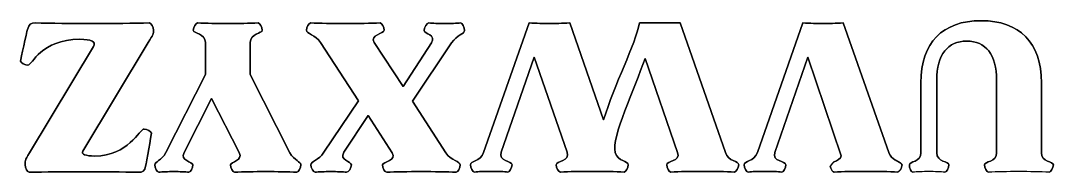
# Model space of a CAD drawing. Header units: millimetres. Extents: x -71 to 188, y -7 to 6.
# Drawn here: x -71.1 to -5.3, y -6.5 to 3.1 of the extents above; entities that cross this region are included whole.
import ezdxf

# ---------------------------------------------------------------- set-up
doc = ezdxf.new("R2010")
doc.units = ezdxf.units.MM
doc.layers.get('0').update_dxf_attribs({"linetype": 'CONTINUOUS'})

msp = doc.modelspace()

# ---------------------------------------------------------------- linework, layer by layer
for p, q in [((-38.668, 2.957), (-41.577, -5.284)), ((-41.577, -5.284), (-38.668, 2.957)), ((-33.927, -3.195), (-36.086, 2.957)), ((-36.086, 2.957), (-33.927, -3.195)), ((-29.06, 2.957), (-31.642, 2.957)), ((-31.642, 2.957), (-29.06, 2.957)), ((-26.168, -5.284), (-29.06, 2.957)), ((-29.06, 2.957), (-26.168, -5.284)), ((-21.241, 2.957), (-24.132, -5.284)), ((-24.132, -5.284), (-21.241, 2.957)), ((-15.765, -5.284), (-18.658, 2.957)), ((-18.658, 2.957), (-15.765, -5.284)), ((-9.883, 3.098), (-9.883, 3.098)), ((-9.883, 3.098), (-9.883, 3.098)), ((-66.41, 1.461), (-70.489, -5.298)), ((-70.489, -5.298), (-66.41, 1.461)), ((-67.101, -5.199), (-62.924, 1.715)), ((-62.924, 1.715), (-67.101, -5.199)), ((-59.283, -0.331), (-59.283, 1.701)), ((-59.283, 1.701), (-59.283, -0.331)), ((-56.432, 1.701), (-56.432, -0.331)), ((-56.432, -0.331), (-56.432, 1.701)), ((-49.535, -1.996), (-51.947, 1.701)), ((-51.947, 1.701), (-49.535, -1.996)), ((-48.532, 1.701), (-46.699, -1.093)), ((-46.699, -1.093), (-48.532, 1.701)), ((-46.699, -1.093), (-44.892, 1.687)), ((-44.892, 1.687), (-46.699, -1.093)), ((-43.608, 1.687), (-46.105, -2.01)), ((-46.105, -2.01), (-43.608, 1.687)), ((-40.447, -5.27), (-38.344, 0.784)), ((-38.344, 0.784), (-40.447, -5.27)), ((-38.344, 0.784), (-36.243, -5.27)), ((-36.243, -5.27), (-38.344, 0.784)), ((-31.289, 0.685), (-29.214, -5.284)), ((-29.214, -5.284), (-31.289, 0.685)), ((-23.019, -5.284), (-20.916, 0.784)), ((-20.916, 0.784), (-23.019, -5.284)), ((-20.916, 0.784), (-18.789, -5.491)), ((-18.789, -5.491), (-20.916, 0.784)), ((-61.809, -5.284), (-59.283, -0.331)), ((-59.283, -0.331), (-61.809, -5.284)), ((-56.432, -0.331), (-53.906, -5.298)), ((-53.906, -5.298), (-56.432, -0.331)), ((-13.72, -5.298), (-13.72, -0.853)), ((-13.72, -0.853), (-13.72, -5.298)), ((-12.705, -0.684), (-12.705, -5.298)), ((-12.705, -5.298), (-12.705, -0.684)), ((-8.894, -5.298), (-8.894, -0.684)), ((-8.894, -0.684), (-8.894, -5.298)), ((-6.044, -0.853), (-6.044, -5.298)), ((-6.044, -5.298), (-6.044, -0.853)), ((-58.89, -1.855), (-60.638, -5.284)), ((-60.638, -5.284), (-58.89, -1.855)), ((-57.138, -5.284), (-58.89, -1.855)), ((-58.89, -1.855), (-57.138, -5.284)), ((-51.736, -5.27), (-49.535, -1.996)), ((-49.535, -1.996), (-51.736, -5.27)), ((-46.105, -2.01), (-43.974, -5.298)), ((-43.974, -5.298), (-46.105, -2.01)), ((-48.927, -2.927), (-50.465, -5.27)), ((-50.465, -5.27), (-48.927, -2.927)), ((-47.389, -5.298), (-48.927, -2.927)), ((-48.927, -2.927), (-47.389, -5.298))]:
    msp.add_line(p, q)
for points in [[(-38.668, 2.957), (-41.577, -5.284)], [(-33.927, -3.195), (-36.086, 2.957)], [(-29.06, 2.957), (-31.642, 2.957)], [(-26.168, -5.284), (-29.06, 2.957)], [(-21.241, 2.957), (-24.132, -5.284)], [(-15.765, -5.284), (-18.658, 2.957)], [(-9.883, 3.098), (-9.883, 3.098)], [(-66.41, 1.461), (-70.489, -5.298)], [(-67.101, -5.199), (-62.924, 1.715)], [(-59.283, 1.701), (-59.283, -0.331)], [(-56.432, -0.331), (-56.432, 1.701)], [(-51.947, 1.701), (-49.535, -1.996)], [(-46.699, -1.093), (-48.532, 1.701)], [(-44.892, 1.687), (-46.699, -1.093)], [(-46.105, -2.01), (-43.608, 1.687)], [(-40.447, -5.27), (-38.344, 0.784)], [(-38.344, 0.784), (-36.243, -5.27)], [(-31.289, 0.685), (-29.214, -5.284)], [(-23.019, -5.284), (-20.916, 0.784)], [(-20.916, 0.784), (-18.789, -5.491)], [(-59.283, -0.331), (-61.809, -5.284)], [(-53.906, -5.298), (-56.432, -0.331)], [(-13.72, -0.853), (-13.72, -5.298)], [(-12.705, -5.298), (-12.705, -0.684)], [(-8.894, -0.684), (-8.894, -5.298)], [(-6.044, -5.298), (-6.044, -0.853)], [(-60.638, -5.284), (-58.89, -1.855)], [(-58.89, -1.855), (-57.138, -5.284)], [(-49.535, -1.996), (-51.736, -5.27)], [(-43.974, -5.298), (-46.105, -2.01)], [(-50.465, -5.27), (-48.927, -2.927)], [(-48.927, -2.927), (-47.389, -5.298)]]:
    msp.add_lwpolyline(points, close=True)
for centre, major_axis, ratio, start_param, end_param in [((-13.181, -6.651), (-1.49, 0.003), 0.103248, 4.734086, 5.493402), ((-13.181, -6.651), (-1.49, 0.003), 0.103248, 4.734086, 5.493402), ((-13.181, -6.651), (-1.49, 0.003), 0.103248, 4.734086, 5.493402), ((-13.181, -6.651), (-1.49, 0.003), 0.103248, 4.734086, 5.493402), ((-13.245, -6.651), (-1.49, -0.003), 0.103248, 3.931376, 4.690692), ((-13.245, -6.651), (-1.49, -0.003), 0.103248, 3.931376, 4.690692), ((-13.245, -6.651), (-1.49, -0.003), 0.103248, 3.931376, 4.690692), ((-13.245, -6.651), (-1.49, -0.003), 0.103248, 3.931376, 4.690692), ((-7.542, -6.66), (-2.835, -0.003), 0.057487, 4.69167, 5.428278), ((-7.542, -6.66), (-2.835, -0.003), 0.057487, 4.69167, 5.428278), ((-7.542, -6.66), (-2.835, -0.003), 0.057487, 4.69167, 5.428278), ((-7.542, -6.66), (-2.835, -0.003), 0.057487, 4.69167, 5.428278), ((-7.839, -6.754), (-3.642, -0.025), 0.070177, 4.032108, 4.614207), ((-7.839, -6.754), (-3.642, -0.025), 0.070177, 4.032108, 4.614207), ((-7.839, -6.754), (-3.642, -0.025), 0.070177, 4.032108, 4.614207), ((-7.839, -6.754), (-3.642, -0.025), 0.070177, 4.032108, 4.614207)]:
    msp.add_ellipse(centre, major_axis=major_axis, ratio=ratio, start_param=start_param, end_param=end_param)
for points, degree in [([(-70.123, 2.957), (-70.404, 2.971), (-70.53, 2.872), (-70.615, 2.548)], 3), ([(-70.615, 2.548), (-70.53, 2.872), (-70.404, 2.971), (-70.123, 2.957)], 3), ([(-70.615, 2.548), (-70.53, 2.872), (-70.404, 2.971), (-70.123, 2.957)], 3), ([(-70.123, 2.957), (-70.404, 2.971), (-70.53, 2.872), (-70.615, 2.548)], 3), ([(-66.493, 2.915), (-67.807, 2.915), (-69.134, 2.929), (-70.123, 2.957)], 3), ([(-70.123, 2.957), (-69.134, 2.929), (-67.807, 2.915), (-66.493, 2.915)], 3), ([(-70.123, 2.957), (-69.134, 2.929), (-67.807, 2.915), (-66.493, 2.915)], 3), ([(-66.493, 2.915), (-67.807, 2.915), (-69.134, 2.929), (-70.123, 2.957)], 3), ([(-62.852, 2.957), (-63.842, 2.929), (-65.168, 2.915), (-66.493, 2.915)], 3), ([(-66.493, 2.915), (-65.168, 2.915), (-63.842, 2.929), (-62.852, 2.957)], 3), ([(-66.493, 2.915), (-65.168, 2.915), (-63.842, 2.929), (-62.852, 2.957)], 3), ([(-62.852, 2.957), (-63.842, 2.929), (-65.168, 2.915), (-66.493, 2.915)], 3), ([(-62.584, 2.491), (-62.584, 2.661), (-62.726, 2.957), (-62.852, 2.957)], 3), ([(-62.852, 2.957), (-62.726, 2.957), (-62.584, 2.661), (-62.584, 2.491)], 3), ([(-62.852, 2.957), (-62.726, 2.957), (-62.584, 2.661), (-62.584, 2.491)], 3), ([(-62.584, 2.491), (-62.584, 2.661), (-62.726, 2.957), (-62.852, 2.957)], 3), ([(-60.059, 2.492), (-60.059, 2.661), (-59.904, 2.957), (-59.791, 2.957)], 3), ([(-59.791, 2.957), (-59.904, 2.957), (-60.059, 2.661), (-60.059, 2.492)], 3), ([(-60.059, 2.492), (-60.059, 2.661), (-59.904, 2.957), (-59.791, 2.957)], 3), ([(-59.791, 2.957), (-59.904, 2.957), (-60.059, 2.661), (-60.059, 2.492)], 3), ([(-59.791, 2.957), (-59.241, 2.929), (-58.55, 2.915), (-57.858, 2.915)], 3), ([(-57.858, 2.915), (-58.55, 2.915), (-59.241, 2.929), (-59.791, 2.957)], 3), ([(-59.791, 2.957), (-59.241, 2.929), (-58.55, 2.915), (-57.858, 2.915)], 3), ([(-57.858, 2.915), (-58.55, 2.915), (-59.241, 2.929), (-59.791, 2.957)], 3), ([(-57.858, 2.915), (-57.167, 2.915), (-56.489, 2.929), (-55.923, 2.957)], 3), ([(-55.923, 2.957), (-56.489, 2.929), (-57.167, 2.915), (-57.858, 2.915)], 3), ([(-57.858, 2.915), (-57.167, 2.915), (-56.489, 2.929), (-55.923, 2.957)], 3), ([(-55.923, 2.957), (-56.489, 2.929), (-57.167, 2.915), (-57.858, 2.915)], 3), ([(-55.923, 2.957), (-55.811, 2.957), (-55.67, 2.661), (-55.67, 2.492)], 3), ([(-55.67, 2.492), (-55.67, 2.661), (-55.811, 2.957), (-55.923, 2.957)], 3), ([(-55.923, 2.957), (-55.811, 2.957), (-55.67, 2.661), (-55.67, 2.492)], 3), ([(-55.67, 2.492), (-55.67, 2.661), (-55.811, 2.957), (-55.923, 2.957)], 3), ([(-52.85, 2.491), (-52.85, 2.661), (-52.695, 2.957), (-52.581, 2.957)], 3), ([(-52.581, 2.957), (-52.695, 2.957), (-52.85, 2.661), (-52.85, 2.491)], 3), ([(-52.85, 2.491), (-52.85, 2.661), (-52.695, 2.957), (-52.581, 2.957)], 3), ([(-52.581, 2.957), (-52.695, 2.957), (-52.85, 2.661), (-52.85, 2.491)], 3), ([(-52.581, 2.957), (-52.032, 2.929), (-51.199, 2.915), (-50.38, 2.915)], 3), ([(-50.38, 2.915), (-51.199, 2.915), (-52.032, 2.929), (-52.581, 2.957)], 3), ([(-52.581, 2.957), (-52.032, 2.929), (-51.199, 2.915), (-50.38, 2.915)], 3), ([(-50.38, 2.915), (-51.199, 2.915), (-52.032, 2.929), (-52.581, 2.957)], 3), ([(-50.38, 2.915), (-49.549, 2.915), (-48.73, 2.929), (-48.166, 2.957)], 3), ([(-48.166, 2.957), (-48.73, 2.929), (-49.549, 2.915), (-50.38, 2.915)], 3), ([(-50.38, 2.915), (-49.549, 2.915), (-48.73, 2.929), (-48.166, 2.957)], 3), ([(-48.166, 2.957), (-48.73, 2.929), (-49.549, 2.915), (-50.38, 2.915)], 3), ([(-48.166, 2.957), (-48.052, 2.957), (-47.897, 2.661), (-47.897, 2.491)], 3), ([(-47.897, 2.491), (-47.897, 2.661), (-48.052, 2.957), (-48.166, 2.957)], 3), ([(-48.166, 2.957), (-48.052, 2.957), (-47.897, 2.661), (-47.897, 2.491)], 3), ([(-47.897, 2.491), (-47.897, 2.661), (-48.052, 2.957), (-48.166, 2.957)], 3), ([(-45.357, 2.477), (-45.357, 2.647), (-45.159, 2.971), (-45.047, 2.957)], 3), ([(-45.047, 2.957), (-45.159, 2.971), (-45.357, 2.647), (-45.357, 2.477)], 3), ([(-45.357, 2.477), (-45.357, 2.647), (-45.159, 2.971), (-45.047, 2.957)], 3), ([(-45.047, 2.957), (-45.159, 2.971), (-45.357, 2.647), (-45.357, 2.477)], 3), ([(-45.047, 2.957), (-44.834, 2.929), (-44.439, 2.915), (-44.044, 2.915)], 3), ([(-45.047, 2.957), (-44.834, 2.929), (-44.439, 2.915), (-44.044, 2.915)], 3), ([(-44.044, 2.915), (-44.439, 2.915), (-44.834, 2.929), (-45.047, 2.957)], 3), ([(-44.044, 2.915), (-44.439, 2.915), (-44.834, 2.929), (-45.047, 2.957)], 3), ([(-44.044, 2.915), (-43.65, 2.915), (-43.255, 2.929), (-43.042, 2.957)], 3), ([(-44.044, 2.915), (-43.65, 2.915), (-43.255, 2.929), (-43.042, 2.957)], 3), ([(-43.042, 2.957), (-43.255, 2.929), (-43.65, 2.915), (-44.044, 2.915)], 3), ([(-43.042, 2.957), (-43.255, 2.929), (-43.65, 2.915), (-44.044, 2.915)], 3), ([(-43.042, 2.957), (-42.93, 2.971), (-42.775, 2.647), (-42.775, 2.477)], 3), ([(-42.775, 2.477), (-42.775, 2.647), (-42.93, 2.971), (-43.042, 2.957)], 3), ([(-43.042, 2.957), (-42.93, 2.971), (-42.775, 2.647), (-42.775, 2.477)], 3), ([(-42.775, 2.477), (-42.775, 2.647), (-42.93, 2.971), (-43.042, 2.957)], 3), ([(-37.384, 2.915), (-37.781, 2.915), (-38.19, 2.929), (-38.668, 2.957)], 3), ([(-38.668, 2.957), (-38.19, 2.929), (-37.781, 2.915), (-37.384, 2.915)], 3), ([(-38.668, 2.957), (-38.19, 2.929), (-37.781, 2.915), (-37.384, 2.915)], 3), ([(-37.384, 2.915), (-37.781, 2.915), (-38.19, 2.929), (-38.668, 2.957)], 3), ([(-37.384, 2.915), (-36.976, 2.915), (-36.581, 2.929), (-36.086, 2.957)], 3), ([(-36.086, 2.957), (-36.581, 2.929), (-36.976, 2.915), (-37.384, 2.915)], 3), ([(-36.086, 2.957), (-36.581, 2.929), (-36.976, 2.915), (-37.384, 2.915)], 3), ([(-37.384, 2.915), (-36.976, 2.915), (-36.581, 2.929), (-36.086, 2.957)], 3), ([(-33.927, -3.195), (-33.25, -0.98), (-31.882, 1.616), (-31.642, 2.957)], 3), ([(-31.642, 2.957), (-31.882, 1.616), (-33.25, -0.98), (-33.927, -3.195)], 3), ([(-31.642, 2.957), (-31.882, 1.616), (-33.25, -0.98), (-33.927, -3.195)], 3), ([(-33.927, -3.195), (-33.25, -0.98), (-31.882, 1.616), (-31.642, 2.957)], 3), ([(-19.957, 2.915), (-20.351, 2.915), (-20.761, 2.929), (-21.241, 2.957)], 3), ([(-21.241, 2.957), (-20.761, 2.929), (-20.351, 2.915), (-19.957, 2.915)], 3), ([(-19.957, 2.915), (-20.351, 2.915), (-20.761, 2.929), (-21.241, 2.957)], 3), ([(-21.241, 2.957), (-20.761, 2.929), (-20.351, 2.915), (-19.957, 2.915)], 3), ([(-19.957, 2.915), (-19.547, 2.915), (-19.151, 2.929), (-18.658, 2.957)], 3), ([(-18.658, 2.957), (-19.151, 2.929), (-19.547, 2.915), (-19.957, 2.915)], 3), ([(-18.658, 2.957), (-19.151, 2.929), (-19.547, 2.915), (-19.957, 2.915)], 3), ([(-19.957, 2.915), (-19.547, 2.915), (-19.151, 2.929), (-18.658, 2.957)], 3), ([(-13.72, -0.853), (-13.72, 1.701), (-12.337, 3.098), (-9.883, 3.098)], 3), ([(-9.883, 3.098), (-12.337, 3.098), (-13.72, 1.701), (-13.72, -0.853)], 3), ([(-13.72, -0.853), (-13.72, 1.701), (-12.337, 3.098), (-9.883, 3.098)], 3), ([(-9.883, 3.098), (-12.337, 3.098), (-13.72, 1.701), (-13.72, -0.853)], 3), ([(-9.883, 3.098), (-7.427, 3.098), (-6.044, 1.701), (-6.044, -0.853)], 3), ([(-6.044, -0.853), (-6.044, 1.701), (-7.427, 3.098), (-9.883, 3.098)], 3), ([(-9.883, 3.098), (-7.427, 3.098), (-6.044, 1.701), (-6.044, -0.853)], 3), ([(-6.044, -0.853), (-6.044, 1.701), (-7.427, 3.098), (-9.883, 3.098)], 3), ([(-70.615, 2.548), (-70.672, 2.336), (-71.053, 0.643), (-71.053, 0.53)], 3), ([(-71.053, 0.53), (-71.053, 0.643), (-70.672, 2.336), (-70.615, 2.548)], 3), ([(-71.053, 0.53), (-71.053, 0.643), (-70.672, 2.336), (-70.615, 2.548)], 3), ([(-70.615, 2.548), (-70.672, 2.336), (-71.053, 0.643), (-71.053, 0.53)], 3), ([(-62.924, 1.715), (-62.613, 2.223), (-62.584, 2.266), (-62.584, 2.491)], 3), ([(-62.584, 2.491), (-62.584, 2.266), (-62.613, 2.223), (-62.924, 1.715)], 3), ([(-62.584, 2.491), (-62.584, 2.266), (-62.613, 2.223), (-62.924, 1.715)], 3), ([(-62.924, 1.715), (-62.613, 2.223), (-62.584, 2.266), (-62.584, 2.491)], 3), ([(-59.283, 1.701), (-59.283, 2.308), (-60.059, 2.266), (-60.059, 2.492)], 3), ([(-60.059, 2.492), (-60.059, 2.266), (-59.283, 2.308), (-59.283, 1.701)], 3), ([(-59.283, 1.701), (-59.283, 2.308), (-60.059, 2.266), (-60.059, 2.492)], 3), ([(-60.059, 2.492), (-60.059, 2.266), (-59.283, 2.308), (-59.283, 1.701)], 3), ([(-55.67, 2.492), (-55.67, 2.266), (-56.432, 2.308), (-56.432, 1.701)], 3), ([(-56.432, 1.701), (-56.432, 2.308), (-55.67, 2.266), (-55.67, 2.492)], 3), ([(-55.67, 2.492), (-55.67, 2.266), (-56.432, 2.308), (-56.432, 1.701)], 3), ([(-56.432, 1.701), (-56.432, 2.308), (-55.67, 2.266), (-55.67, 2.492)], 3), ([(-51.947, 1.701), (-52.271, 2.209), (-52.85, 2.266), (-52.85, 2.491)], 3), ([(-52.85, 2.491), (-52.85, 2.266), (-52.271, 2.209), (-51.947, 1.701)], 3), ([(-51.947, 1.701), (-52.271, 2.209), (-52.85, 2.266), (-52.85, 2.491)], 3), ([(-52.85, 2.491), (-52.85, 2.266), (-52.271, 2.209), (-51.947, 1.701)], 3), ([(-47.897, 2.491), (-47.897, 2.266), (-48.857, 2.209), (-48.532, 1.701)], 3), ([(-48.532, 1.701), (-48.857, 2.209), (-47.897, 2.266), (-47.897, 2.491)], 3), ([(-47.897, 2.491), (-47.897, 2.266), (-48.857, 2.209), (-48.532, 1.701)], 3), ([(-48.532, 1.701), (-48.857, 2.209), (-47.897, 2.266), (-47.897, 2.491)], 3), ([(-44.892, 1.687), (-44.553, 2.195), (-45.357, 2.266), (-45.357, 2.477)], 3), ([(-45.357, 2.477), (-45.357, 2.266), (-44.553, 2.195), (-44.892, 1.687)], 3), ([(-44.892, 1.687), (-44.553, 2.195), (-45.357, 2.266), (-45.357, 2.477)], 3), ([(-45.357, 2.477), (-45.357, 2.266), (-44.553, 2.195), (-44.892, 1.687)], 3), ([(-42.775, 2.477), (-42.775, 2.266), (-43.269, 2.195), (-43.608, 1.687)], 3), ([(-43.608, 1.687), (-43.269, 2.195), (-42.775, 2.266), (-42.775, 2.477)], 3), ([(-42.775, 2.477), (-42.775, 2.266), (-43.269, 2.195), (-43.608, 1.687)], 3), ([(-43.608, 1.687), (-43.269, 2.195), (-42.775, 2.266), (-42.775, 2.477)], 3), ([(-70.587, 0.276), (-70.319, 0.276), (-69.755, 1.913), (-67.286, 1.913)], 3), ([(-67.286, 1.913), (-69.755, 1.913), (-70.319, 0.276), (-70.587, 0.276)], 3), ([(-67.286, 1.913), (-69.755, 1.913), (-70.319, 0.276), (-70.587, 0.276)], 3), ([(-70.587, 0.276), (-70.319, 0.276), (-69.755, 1.913), (-67.286, 1.913)], 3), ([(-67.286, 1.913), (-66.565, 1.913), (-66.225, 1.772), (-66.41, 1.461)], 3), ([(-66.41, 1.461), (-66.225, 1.772), (-66.565, 1.913), (-67.286, 1.913)], 3), ([(-66.41, 1.461), (-66.225, 1.772), (-66.565, 1.913), (-67.286, 1.913)], 3), ([(-67.286, 1.913), (-66.565, 1.913), (-66.225, 1.772), (-66.41, 1.461)], 3), ([(-10.799, 1.8), (-11.998, 1.8), (-12.705, 0.953), (-12.705, -0.684)], 3), ([(-12.705, -0.684), (-12.705, 0.953), (-11.998, 1.8), (-10.799, 1.8)], 3), ([(-10.799, 1.8), (-11.998, 1.8), (-12.705, 0.953), (-12.705, -0.684)], 3), ([(-12.705, -0.684), (-12.705, 0.953), (-11.998, 1.8), (-10.799, 1.8)], 3), ([(-8.894, -0.684), (-8.894, 0.953), (-9.601, 1.8), (-10.799, 1.8)], 3), ([(-10.799, 1.8), (-9.601, 1.8), (-8.894, 0.953), (-8.894, -0.684)], 3), ([(-8.894, -0.684), (-8.894, 0.953), (-9.601, 1.8), (-10.799, 1.8)], 3), ([(-10.799, 1.8), (-9.601, 1.8), (-8.894, 0.953), (-8.894, -0.684)], 3), ([(-33.194, -5.284), (-33.434, -4.296), (-31.938, -1.206), (-31.289, 0.685)], 3), ([(-31.289, 0.685), (-31.938, -1.206), (-33.434, -4.296), (-33.194, -5.284)], 3), ([(-31.289, 0.685), (-31.938, -1.206), (-33.434, -4.296), (-33.194, -5.284)], 3), ([(-33.194, -5.284), (-33.434, -4.296), (-31.938, -1.206), (-31.289, 0.685)], 3), ([(-71.053, 0.53), (-71.053, 0.417), (-70.757, 0.276), (-70.587, 0.276)], 3), ([(-70.587, 0.276), (-70.757, 0.276), (-71.053, 0.417), (-71.053, 0.53)], 3), ([(-70.587, 0.276), (-70.757, 0.276), (-71.053, 0.417), (-71.053, 0.53)], 3), ([(-71.053, 0.53), (-71.053, 0.417), (-70.757, 0.276), (-70.587, 0.276)], 3), ([(-63.192, -3.788), (-63.46, -3.788), (-64.223, -5.51), (-66.338, -5.51)], 3), ([(-66.338, -5.51), (-64.223, -5.51), (-63.46, -3.788), (-63.192, -3.788)], 3), ([(-66.338, -5.51), (-64.223, -5.51), (-63.46, -3.788), (-63.192, -3.788)], 3), ([(-63.192, -3.788), (-63.46, -3.788), (-64.223, -5.51), (-66.338, -5.51)], 3), ([(-62.726, -4.056), (-62.726, -3.943), (-63.022, -3.788), (-63.192, -3.788)], 3), ([(-63.192, -3.788), (-63.022, -3.788), (-62.726, -3.943), (-62.726, -4.056)], 3), ([(-63.192, -3.788), (-63.022, -3.788), (-62.726, -3.943), (-62.726, -4.056)], 3), ([(-62.726, -4.056), (-62.726, -3.943), (-63.022, -3.788), (-63.192, -3.788)], 3), ([(-63.092, -6.145), (-63.051, -5.919), (-62.726, -4.169), (-62.726, -4.056)], 3), ([(-62.726, -4.056), (-62.726, -4.169), (-63.051, -5.919), (-63.092, -6.145)], 3), ([(-62.726, -4.056), (-62.726, -4.169), (-63.051, -5.919), (-63.092, -6.145)], 3), ([(-63.092, -6.145), (-63.051, -5.919), (-62.726, -4.169), (-62.726, -4.056)], 3), ([(-67.101, -5.199), (-67.199, -5.383), (-66.931, -5.51), (-66.338, -5.51)], 3), ([(-66.338, -5.51), (-66.931, -5.51), (-67.199, -5.383), (-67.101, -5.199)], 3), ([(-66.338, -5.51), (-66.931, -5.51), (-67.199, -5.383), (-67.101, -5.199)], 3), ([(-67.101, -5.199), (-67.199, -5.383), (-66.931, -5.51), (-66.338, -5.51)], 3), ([(-70.489, -5.298), (-70.798, -5.806), (-70.77, -5.862), (-70.77, -6.074)], 3), ([(-70.77, -6.074), (-70.77, -5.862), (-70.798, -5.806), (-70.489, -5.298)], 3), ([(-70.77, -6.074), (-70.77, -5.862), (-70.798, -5.806), (-70.489, -5.298)], 3), ([(-70.489, -5.298), (-70.798, -5.806), (-70.77, -5.862), (-70.77, -6.074)], 3), ([(-62.515, -6.074), (-62.515, -5.848), (-62.092, -5.82), (-61.809, -5.284)], 3), ([(-61.809, -5.284), (-62.092, -5.82), (-62.515, -5.848), (-62.515, -6.074)], 3), ([(-62.515, -6.074), (-62.515, -5.848), (-62.092, -5.82), (-61.809, -5.284)], 3), ([(-61.809, -5.284), (-62.092, -5.82), (-62.515, -5.848), (-62.515, -6.074)], 3), ([(-60.638, -5.284), (-60.92, -5.82), (-60.089, -5.848), (-60.089, -6.074)], 3), ([(-60.089, -6.074), (-60.089, -5.848), (-60.92, -5.82), (-60.638, -5.284)], 3), ([(-60.638, -5.284), (-60.92, -5.82), (-60.089, -5.848), (-60.089, -6.074)], 3), ([(-60.089, -6.074), (-60.089, -5.848), (-60.92, -5.82), (-60.638, -5.284)], 3), ([(-57.688, -6.074), (-57.688, -5.848), (-56.855, -5.82), (-57.138, -5.284)], 3), ([(-57.138, -5.284), (-56.855, -5.82), (-57.688, -5.848), (-57.688, -6.074)], 3), ([(-57.688, -6.074), (-57.688, -5.848), (-56.855, -5.82), (-57.138, -5.284)], 3), ([(-57.138, -5.284), (-56.855, -5.82), (-57.688, -5.848), (-57.688, -6.074)], 3), ([(-53.906, -5.298), (-53.623, -5.82), (-53.2, -5.848), (-53.2, -6.074)], 3), ([(-53.2, -6.074), (-53.2, -5.848), (-53.623, -5.82), (-53.906, -5.298)], 3), ([(-53.906, -5.298), (-53.623, -5.82), (-53.2, -5.848), (-53.2, -6.074)], 3), ([(-53.2, -6.074), (-53.2, -5.848), (-53.623, -5.82), (-53.906, -5.298)], 3), ([(-52.567, -6.074), (-52.567, -5.848), (-52.075, -5.778), (-51.736, -5.27)], 3), ([(-52.567, -6.074), (-52.567, -5.848), (-52.075, -5.778), (-51.736, -5.27)], 3), ([(-51.736, -5.27), (-52.075, -5.778), (-52.567, -5.848), (-52.567, -6.074)], 3), ([(-51.736, -5.27), (-52.075, -5.778), (-52.567, -5.848), (-52.567, -6.074)], 3), ([(-50.465, -5.27), (-50.789, -5.778), (-49.985, -5.848), (-49.985, -6.074)], 3), ([(-50.465, -5.27), (-50.789, -5.778), (-49.985, -5.848), (-49.985, -6.074)], 3), ([(-49.985, -6.074), (-49.985, -5.848), (-50.789, -5.778), (-50.465, -5.27)], 3), ([(-49.985, -6.074), (-49.985, -5.848), (-50.789, -5.778), (-50.465, -5.27)], 3), ([(-48.009, -6.074), (-48.009, -5.862), (-47.05, -5.806), (-47.389, -5.298)], 3), ([(-48.009, -6.074), (-48.009, -5.862), (-47.05, -5.806), (-47.389, -5.298)], 3), ([(-47.389, -5.298), (-47.05, -5.806), (-48.009, -5.862), (-48.009, -6.074)], 3), ([(-47.389, -5.298), (-47.05, -5.806), (-48.009, -5.862), (-48.009, -6.074)], 3), ([(-43.974, -5.298), (-43.635, -5.806), (-43.056, -5.848), (-43.056, -6.074)], 3), ([(-43.056, -6.074), (-43.056, -5.848), (-43.635, -5.806), (-43.974, -5.298)], 3), ([(-43.974, -5.298), (-43.635, -5.806), (-43.056, -5.848), (-43.056, -6.074)], 3), ([(-43.056, -6.074), (-43.056, -5.848), (-43.635, -5.806), (-43.974, -5.298)], 3), ([(-42.41, -6.06), (-42.41, -5.834), (-41.775, -5.848), (-41.577, -5.284)], 3), ([(-41.577, -5.284), (-41.775, -5.848), (-42.41, -5.834), (-42.41, -6.06)], 3), ([(-41.577, -5.284), (-41.775, -5.848), (-42.41, -5.834), (-42.41, -6.06)], 3), ([(-42.41, -6.06), (-42.41, -5.834), (-41.775, -5.848), (-41.577, -5.284)], 3), ([(-39.756, -6.06), (-39.756, -5.834), (-40.645, -5.848), (-40.447, -5.27)], 3), ([(-40.447, -5.27), (-40.645, -5.848), (-39.756, -5.834), (-39.756, -6.06)], 3), ([(-40.447, -5.27), (-40.645, -5.848), (-39.756, -5.834), (-39.756, -6.06)], 3), ([(-39.756, -6.06), (-39.756, -5.834), (-40.645, -5.848), (-40.447, -5.27)], 3), ([(-36.948, -6.06), (-36.948, -5.834), (-36.044, -5.848), (-36.243, -5.27)], 3), ([(-36.243, -5.27), (-36.044, -5.848), (-36.948, -5.834), (-36.948, -6.06)], 3), ([(-36.243, -5.27), (-36.044, -5.848), (-36.948, -5.834), (-36.948, -6.06)], 3), ([(-36.948, -6.06), (-36.948, -5.834), (-36.044, -5.848), (-36.243, -5.27)], 3), ([(-32.361, -6.06), (-32.361, -5.834), (-32.996, -5.848), (-33.194, -5.284)], 3), ([(-33.194, -5.284), (-32.996, -5.848), (-32.361, -5.834), (-32.361, -6.06)], 3), ([(-33.194, -5.284), (-32.996, -5.848), (-32.361, -5.834), (-32.361, -6.06)], 3), ([(-32.361, -6.06), (-32.361, -5.834), (-32.996, -5.848), (-33.194, -5.284)], 3), ([(-29.905, -6.06), (-29.905, -5.834), (-29.018, -5.848), (-29.214, -5.284)], 3), ([(-29.214, -5.284), (-29.018, -5.848), (-29.905, -5.834), (-29.905, -6.06)], 3), ([(-29.214, -5.284), (-29.018, -5.848), (-29.905, -5.834), (-29.905, -6.06)], 3), ([(-29.905, -6.06), (-29.905, -5.834), (-29.018, -5.848), (-29.214, -5.284)], 3), ([(-26.168, -5.284), (-25.969, -5.848), (-25.32, -5.834), (-25.32, -6.06)], 3), ([(-25.32, -6.06), (-25.32, -5.834), (-25.969, -5.848), (-26.168, -5.284)], 3), ([(-25.32, -6.06), (-25.32, -5.834), (-25.969, -5.848), (-26.168, -5.284)], 3), ([(-26.168, -5.284), (-25.969, -5.848), (-25.32, -5.834), (-25.32, -6.06)], 3), ([(-24.132, -5.284), (-24.331, -5.848), (-24.98, -5.834), (-24.98, -6.06)], 3), ([(-24.98, -6.06), (-24.98, -5.834), (-24.331, -5.848), (-24.132, -5.284)], 3), ([(-24.132, -5.284), (-24.331, -5.848), (-24.98, -5.834), (-24.98, -6.06)], 3), ([(-24.98, -6.06), (-24.98, -5.834), (-24.331, -5.848), (-24.132, -5.284)], 3), ([(-22.327, -6.06), (-22.327, -5.834), (-23.216, -5.848), (-23.019, -5.284)], 3), ([(-23.019, -5.284), (-23.216, -5.848), (-22.327, -5.834), (-22.327, -6.06)], 3), ([(-23.019, -5.284), (-23.216, -5.848), (-22.327, -5.834), (-22.327, -6.06)], 3), ([(-22.327, -6.06), (-22.327, -5.834), (-23.216, -5.848), (-23.019, -5.284)], 3), ([(-18.789, -5.491), (-18.824, -5.697), (-19.055, -5.79), (-19.245, -5.869)], 3), ([(-19.245, -5.869), (-19.055, -5.79), (-18.824, -5.697), (-18.789, -5.491)], 3), ([(-18.789, -5.491), (-18.824, -5.697), (-19.055, -5.79), (-19.245, -5.869)], 3), ([(-19.245, -5.869), (-19.055, -5.79), (-18.824, -5.697), (-18.789, -5.491)], 3), ([(-15.756, -5.308), (-15.758, -5.303), (-15.759, -5.298), (-15.761, -5.294), (-15.763, -5.289), (-15.765, -5.284)], 5), ([(-15.765, -5.284), (-15.763, -5.289), (-15.761, -5.294), (-15.759, -5.298), (-15.758, -5.303), (-15.756, -5.308)], 5), ([(-15.756, -5.308), (-15.758, -5.303), (-15.759, -5.298), (-15.761, -5.294), (-15.763, -5.289), (-15.765, -5.284)], 5), ([(-15.765, -5.284), (-15.763, -5.289), (-15.761, -5.294), (-15.759, -5.298), (-15.758, -5.303), (-15.756, -5.308)], 5), ([(-15.375, -5.74), (-15.524, -5.65), (-15.673, -5.523), (-15.756, -5.308)], 3), ([(-15.756, -5.308), (-15.673, -5.523), (-15.524, -5.65), (-15.375, -5.74)], 3), ([(-15.756, -5.308), (-15.673, -5.523), (-15.524, -5.65), (-15.375, -5.74)], 3), ([(-15.375, -5.74), (-15.524, -5.65), (-15.673, -5.523), (-15.756, -5.308)], 3), ([(-14.454, -6.074), (-14.454, -5.848), (-13.72, -5.891), (-13.72, -5.298)], 3), ([(-13.72, -5.298), (-13.72, -5.891), (-14.454, -5.848), (-14.454, -6.074)], 3), ([(-14.454, -6.074), (-14.454, -5.848), (-13.72, -5.891), (-13.72, -5.298)], 3), ([(-13.72, -5.298), (-13.72, -5.891), (-14.454, -5.848), (-14.454, -6.074)], 3), ([(-12.705, -5.298), (-12.705, -5.891), (-11.929, -5.848), (-11.929, -6.074)], 3), ([(-11.929, -6.074), (-11.929, -5.848), (-12.705, -5.891), (-12.705, -5.298)], 3), ([(-12.705, -5.298), (-12.705, -5.891), (-11.929, -5.848), (-11.929, -6.074)], 3), ([(-11.929, -6.074), (-11.929, -5.848), (-12.705, -5.891), (-12.705, -5.298)], 3), ([(-9.67, -6.074), (-9.67, -5.848), (-8.894, -5.891), (-8.894, -5.298)], 3), ([(-8.894, -5.298), (-8.894, -5.891), (-9.67, -5.848), (-9.67, -6.074)], 3), ([(-9.67, -6.074), (-9.67, -5.848), (-8.894, -5.891), (-8.894, -5.298)], 3), ([(-8.894, -5.298), (-8.894, -5.891), (-9.67, -5.848), (-9.67, -6.074)], 3), ([(-6.044, -5.298), (-6.044, -5.891), (-5.282, -5.848), (-5.282, -6.074)], 3), ([(-5.282, -6.074), (-5.282, -5.848), (-6.044, -5.891), (-6.044, -5.298)], 3), ([(-6.044, -5.298), (-6.044, -5.891), (-5.282, -5.848), (-5.282, -6.074)], 3), ([(-5.282, -6.074), (-5.282, -5.848), (-6.044, -5.891), (-6.044, -5.298)], 3), ([(-70.77, -6.074), (-70.77, -6.243), (-70.615, -6.555), (-70.502, -6.54)], 3), ([(-70.502, -6.54), (-70.615, -6.555), (-70.77, -6.243), (-70.77, -6.074)], 3), ([(-70.77, -6.074), (-70.77, -6.243), (-70.615, -6.555), (-70.502, -6.54)], 3), ([(-70.502, -6.54), (-70.615, -6.555), (-70.77, -6.243), (-70.77, -6.074)], 3), ([(-70.502, -6.54), (-68.528, -6.485), (-65.548, -6.497), (-63.574, -6.54)], 3), ([(-63.574, -6.54), (-65.548, -6.497), (-68.528, -6.485), (-70.502, -6.54)], 3), ([(-63.574, -6.54), (-65.548, -6.497), (-68.528, -6.485), (-70.502, -6.54)], 3), ([(-70.502, -6.54), (-68.528, -6.485), (-65.548, -6.497), (-63.574, -6.54)], 3), ([(-63.092, -6.145), (-63.136, -6.469), (-63.29, -6.555), (-63.574, -6.54)], 3), ([(-63.574, -6.54), (-63.29, -6.555), (-63.136, -6.469), (-63.092, -6.145)], 3), ([(-63.574, -6.54), (-63.29, -6.555), (-63.136, -6.469), (-63.092, -6.145)], 3), ([(-63.092, -6.145), (-63.136, -6.469), (-63.29, -6.555), (-63.574, -6.54)], 3), ([(-62.247, -6.54), (-62.36, -6.555), (-62.515, -6.243), (-62.515, -6.074)], 3), ([(-62.515, -6.074), (-62.515, -6.243), (-62.36, -6.555), (-62.247, -6.54)], 3), ([(-62.247, -6.54), (-62.36, -6.555), (-62.515, -6.243), (-62.515, -6.074)], 3), ([(-62.515, -6.074), (-62.515, -6.243), (-62.36, -6.555), (-62.247, -6.54)], 3), ([(-61.301, -6.497), (-61.669, -6.497), (-62.035, -6.511), (-62.247, -6.54)], 3), ([(-62.247, -6.54), (-62.035, -6.511), (-61.669, -6.497), (-61.301, -6.497)], 3), ([(-61.301, -6.497), (-61.669, -6.497), (-62.035, -6.511), (-62.247, -6.54)], 3), ([(-62.247, -6.54), (-62.035, -6.511), (-61.669, -6.497), (-61.301, -6.497)], 3), ([(-60.342, -6.54), (-60.567, -6.511), (-60.935, -6.497), (-61.301, -6.497)], 3), ([(-61.301, -6.497), (-60.935, -6.497), (-60.567, -6.511), (-60.342, -6.54)], 3), ([(-60.342, -6.54), (-60.567, -6.511), (-60.935, -6.497), (-61.301, -6.497)], 3), ([(-61.301, -6.497), (-60.935, -6.497), (-60.567, -6.511), (-60.342, -6.54)], 3), ([(-60.089, -6.074), (-60.089, -6.243), (-60.229, -6.555), (-60.342, -6.54)], 3), ([(-60.342, -6.54), (-60.229, -6.555), (-60.089, -6.243), (-60.089, -6.074)], 3), ([(-60.089, -6.074), (-60.089, -6.243), (-60.229, -6.555), (-60.342, -6.54)], 3), ([(-60.342, -6.54), (-60.229, -6.555), (-60.089, -6.243), (-60.089, -6.074)], 3), ([(-57.435, -6.54), (-57.548, -6.54), (-57.688, -6.243), (-57.688, -6.074)], 3), ([(-57.688, -6.074), (-57.688, -6.243), (-57.548, -6.54), (-57.435, -6.54)], 3), ([(-57.435, -6.54), (-57.548, -6.54), (-57.688, -6.243), (-57.688, -6.074)], 3), ([(-57.688, -6.074), (-57.688, -6.243), (-57.548, -6.54), (-57.435, -6.54)], 3), ([(-55.445, -6.497), (-56.164, -6.497), (-56.87, -6.511), (-57.435, -6.54)], 3), ([(-57.435, -6.54), (-56.87, -6.511), (-56.164, -6.497), (-55.445, -6.497)], 3), ([(-55.445, -6.497), (-56.164, -6.497), (-56.87, -6.511), (-57.435, -6.54)], 3), ([(-57.435, -6.54), (-56.87, -6.511), (-56.164, -6.497), (-55.445, -6.497)], 3), ([(-53.468, -6.54), (-54.033, -6.511), (-54.739, -6.497), (-55.445, -6.497)], 3), ([(-55.445, -6.497), (-54.739, -6.497), (-54.033, -6.511), (-53.468, -6.54)], 3), ([(-53.468, -6.54), (-54.033, -6.511), (-54.739, -6.497), (-55.445, -6.497)], 3), ([(-55.445, -6.497), (-54.739, -6.497), (-54.033, -6.511), (-53.468, -6.54)], 3), ([(-53.2, -6.074), (-53.2, -6.243), (-53.355, -6.54), (-53.468, -6.54)], 3), ([(-53.468, -6.54), (-53.355, -6.54), (-53.2, -6.243), (-53.2, -6.074)], 3), ([(-53.2, -6.074), (-53.2, -6.243), (-53.355, -6.54), (-53.468, -6.54)], 3), ([(-53.468, -6.54), (-53.355, -6.54), (-53.2, -6.243), (-53.2, -6.074)], 3), ([(-52.3, -6.54), (-52.412, -6.555), (-52.567, -6.243), (-52.567, -6.074)], 3), ([(-52.3, -6.54), (-52.412, -6.555), (-52.567, -6.243), (-52.567, -6.074)], 3), ([(-52.567, -6.074), (-52.567, -6.243), (-52.412, -6.555), (-52.3, -6.54)], 3), ([(-52.567, -6.074), (-52.567, -6.243), (-52.412, -6.555), (-52.3, -6.54)], 3), ([(-51.298, -6.497), (-51.693, -6.497), (-52.087, -6.511), (-52.3, -6.54)], 3), ([(-51.298, -6.497), (-51.693, -6.497), (-52.087, -6.511), (-52.3, -6.54)], 3), ([(-52.3, -6.54), (-52.087, -6.511), (-51.693, -6.497), (-51.298, -6.497)], 3), ([(-52.3, -6.54), (-52.087, -6.511), (-51.693, -6.497), (-51.298, -6.497)], 3), ([(-50.295, -6.54), (-50.508, -6.511), (-50.903, -6.497), (-51.298, -6.497)], 3), ([(-50.295, -6.54), (-50.508, -6.511), (-50.903, -6.497), (-51.298, -6.497)], 3), ([(-51.298, -6.497), (-50.903, -6.497), (-50.508, -6.511), (-50.295, -6.54)], 3), ([(-51.298, -6.497), (-50.903, -6.497), (-50.508, -6.511), (-50.295, -6.54)], 3), ([(-49.985, -6.074), (-49.985, -6.243), (-50.184, -6.555), (-50.295, -6.54)], 3), ([(-50.295, -6.54), (-50.184, -6.555), (-49.985, -6.243), (-49.985, -6.074)], 3), ([(-49.985, -6.074), (-49.985, -6.243), (-50.184, -6.555), (-50.295, -6.54)], 3), ([(-50.295, -6.54), (-50.184, -6.555), (-49.985, -6.243), (-49.985, -6.074)], 3), ([(-47.742, -6.54), (-47.854, -6.555), (-48.009, -6.243), (-48.009, -6.074)], 3), ([(-48.009, -6.074), (-48.009, -6.243), (-47.854, -6.555), (-47.742, -6.54)], 3), ([(-47.742, -6.54), (-47.854, -6.555), (-48.009, -6.243), (-48.009, -6.074)], 3), ([(-48.009, -6.074), (-48.009, -6.243), (-47.854, -6.555), (-47.742, -6.54)], 3), ([(-45.541, -6.497), (-46.36, -6.497), (-47.193, -6.511), (-47.742, -6.54)], 3), ([(-47.742, -6.54), (-47.193, -6.511), (-46.36, -6.497), (-45.541, -6.497)], 3), ([(-45.541, -6.497), (-46.36, -6.497), (-47.193, -6.511), (-47.742, -6.54)], 3), ([(-47.742, -6.54), (-47.193, -6.511), (-46.36, -6.497), (-45.541, -6.497)], 3), ([(-43.325, -6.54), (-43.889, -6.511), (-44.708, -6.497), (-45.541, -6.497)], 3), ([(-45.541, -6.497), (-44.708, -6.497), (-43.889, -6.511), (-43.325, -6.54)], 3), ([(-43.325, -6.54), (-43.889, -6.511), (-44.708, -6.497), (-45.541, -6.497)], 3), ([(-45.541, -6.497), (-44.708, -6.497), (-43.889, -6.511), (-43.325, -6.54)], 3), ([(-43.056, -6.074), (-43.056, -6.243), (-43.211, -6.555), (-43.325, -6.54)], 3), ([(-43.056, -6.074), (-43.056, -6.243), (-43.211, -6.555), (-43.325, -6.54)], 3), ([(-43.325, -6.54), (-43.211, -6.555), (-43.056, -6.243), (-43.056, -6.074)], 3), ([(-43.325, -6.54), (-43.211, -6.555), (-43.056, -6.243), (-43.056, -6.074)], 3), ([(-42.41, -6.06), (-42.41, -6.229), (-42.27, -6.54), (-42.139, -6.526)], 3), ([(-42.139, -6.526), (-42.27, -6.54), (-42.41, -6.229), (-42.41, -6.06)], 3), ([(-42.41, -6.06), (-42.41, -6.229), (-42.27, -6.54), (-42.139, -6.526)], 3), ([(-42.139, -6.526), (-42.27, -6.54), (-42.41, -6.229), (-42.41, -6.06)], 3), ([(-42.139, -6.526), (-41.929, -6.497), (-41.505, -6.485), (-41.082, -6.485)], 3), ([(-41.082, -6.485), (-41.505, -6.485), (-41.929, -6.497), (-42.139, -6.526)], 3), ([(-42.139, -6.526), (-41.929, -6.497), (-41.505, -6.485), (-41.082, -6.485)], 3), ([(-41.082, -6.485), (-41.505, -6.485), (-41.929, -6.497), (-42.139, -6.526)], 3), ([(-41.082, -6.485), (-40.659, -6.485), (-40.235, -6.497), (-40.024, -6.526)], 3), ([(-40.024, -6.526), (-40.235, -6.497), (-40.659, -6.485), (-41.082, -6.485)], 3), ([(-40.024, -6.526), (-40.235, -6.497), (-40.659, -6.485), (-41.082, -6.485)], 3), ([(-41.082, -6.485), (-40.659, -6.485), (-40.235, -6.497), (-40.024, -6.526)], 3), ([(-40.024, -6.526), (-39.91, -6.54), (-39.756, -6.229), (-39.756, -6.06)], 3), ([(-39.756, -6.06), (-39.756, -6.229), (-39.91, -6.54), (-40.024, -6.526)], 3), ([(-39.756, -6.06), (-39.756, -6.229), (-39.91, -6.54), (-40.024, -6.526)], 3), ([(-40.024, -6.526), (-39.91, -6.54), (-39.756, -6.229), (-39.756, -6.06)], 3), ([(-36.948, -6.06), (-36.948, -6.229), (-36.791, -6.526), (-36.679, -6.526)], 3), ([(-36.679, -6.526), (-36.791, -6.526), (-36.948, -6.229), (-36.948, -6.06)], 3), ([(-36.679, -6.526), (-36.791, -6.526), (-36.948, -6.229), (-36.948, -6.06)], 3), ([(-36.948, -6.06), (-36.948, -6.229), (-36.791, -6.526), (-36.679, -6.526)], 3), ([(-36.679, -6.526), (-36.128, -6.497), (-35.395, -6.485), (-34.648, -6.485)], 3), ([(-34.648, -6.485), (-35.395, -6.485), (-36.128, -6.497), (-36.679, -6.526)], 3), ([(-34.648, -6.485), (-35.395, -6.485), (-36.128, -6.497), (-36.679, -6.526)], 3), ([(-36.679, -6.526), (-36.128, -6.497), (-35.395, -6.485), (-34.648, -6.485)], 3), ([(-34.648, -6.485), (-33.913, -6.485), (-33.18, -6.497), (-32.615, -6.526)], 3), ([(-32.615, -6.526), (-33.18, -6.497), (-33.913, -6.485), (-34.648, -6.485)], 3), ([(-32.615, -6.526), (-33.18, -6.497), (-33.913, -6.485), (-34.648, -6.485)], 3), ([(-34.648, -6.485), (-33.913, -6.485), (-33.18, -6.497), (-32.615, -6.526)], 3), ([(-32.615, -6.526), (-32.503, -6.526), (-32.361, -6.229), (-32.361, -6.06)], 3), ([(-32.361, -6.06), (-32.361, -6.229), (-32.503, -6.526), (-32.615, -6.526)], 3), ([(-32.361, -6.06), (-32.361, -6.229), (-32.503, -6.526), (-32.615, -6.526)], 3), ([(-32.615, -6.526), (-32.503, -6.526), (-32.361, -6.229), (-32.361, -6.06)], 3), ([(-29.653, -6.526), (-29.765, -6.526), (-29.905, -6.229), (-29.905, -6.06)], 3), ([(-29.905, -6.06), (-29.905, -6.229), (-29.765, -6.526), (-29.653, -6.526)], 3), ([(-29.905, -6.06), (-29.905, -6.229), (-29.765, -6.526), (-29.653, -6.526)], 3), ([(-29.653, -6.526), (-29.765, -6.526), (-29.905, -6.229), (-29.905, -6.06)], 3), ([(-27.62, -6.485), (-28.353, -6.485), (-29.088, -6.497), (-29.653, -6.526)], 3), ([(-29.653, -6.526), (-29.088, -6.497), (-28.353, -6.485), (-27.62, -6.485)], 3), ([(-29.653, -6.526), (-29.088, -6.497), (-28.353, -6.485), (-27.62, -6.485)], 3), ([(-27.62, -6.485), (-28.353, -6.485), (-29.088, -6.497), (-29.653, -6.526)], 3), ([(-25.589, -6.526), (-26.151, -6.497), (-26.887, -6.485), (-27.62, -6.485)], 3), ([(-27.62, -6.485), (-26.887, -6.485), (-26.151, -6.497), (-25.589, -6.526)], 3), ([(-27.62, -6.485), (-26.887, -6.485), (-26.151, -6.497), (-25.589, -6.526)], 3), ([(-25.589, -6.526), (-26.151, -6.497), (-26.887, -6.485), (-27.62, -6.485)], 3), ([(-25.589, -6.526), (-25.474, -6.526), (-25.32, -6.229), (-25.32, -6.06)], 3), ([(-25.32, -6.06), (-25.32, -6.229), (-25.474, -6.526), (-25.589, -6.526)], 3), ([(-25.589, -6.526), (-25.474, -6.526), (-25.32, -6.229), (-25.32, -6.06)], 3), ([(-25.32, -6.06), (-25.32, -6.229), (-25.474, -6.526), (-25.589, -6.526)], 3), ([(-24.98, -6.06), (-24.98, -6.229), (-24.824, -6.54), (-24.712, -6.525)], 3), ([(-24.712, -6.525), (-24.824, -6.54), (-24.98, -6.229), (-24.98, -6.06)], 3), ([(-24.712, -6.525), (-24.824, -6.54), (-24.98, -6.229), (-24.98, -6.06)], 3), ([(-24.98, -6.06), (-24.98, -6.229), (-24.824, -6.54), (-24.712, -6.525)], 3), ([(-24.712, -6.525), (-24.5, -6.497), (-24.077, -6.485), (-23.652, -6.485)], 3), ([(-23.652, -6.485), (-24.077, -6.485), (-24.5, -6.497), (-24.712, -6.525)], 3), ([(-23.652, -6.485), (-24.077, -6.485), (-24.5, -6.497), (-24.712, -6.525)], 3), ([(-24.712, -6.525), (-24.5, -6.497), (-24.077, -6.485), (-23.652, -6.485)], 3), ([(-23.652, -6.485), (-23.23, -6.485), (-22.807, -6.497), (-22.581, -6.525)], 3), ([(-22.581, -6.525), (-22.807, -6.497), (-23.23, -6.485), (-23.652, -6.485)], 3), ([(-22.581, -6.525), (-22.807, -6.497), (-23.23, -6.485), (-23.652, -6.485)], 3), ([(-23.652, -6.485), (-23.23, -6.485), (-22.807, -6.497), (-22.581, -6.525)], 3), ([(-22.581, -6.525), (-22.467, -6.54), (-22.327, -6.229), (-22.327, -6.06)], 3), ([(-22.327, -6.06), (-22.327, -6.229), (-22.467, -6.54), (-22.581, -6.525)], 3), ([(-22.327, -6.06), (-22.327, -6.229), (-22.467, -6.54), (-22.581, -6.525)], 3), ([(-22.581, -6.525), (-22.467, -6.54), (-22.327, -6.229), (-22.327, -6.06)], 3), ([(-19.303, -6.506), (-19.378, -6.455), (-19.454, -6.309), (-19.487, -6.179)], 3), ([(-19.487, -6.179), (-19.454, -6.309), (-19.378, -6.455), (-19.303, -6.506)], 3), ([(-19.487, -6.179), (-19.454, -6.309), (-19.378, -6.455), (-19.303, -6.506)], 3), ([(-19.303, -6.506), (-19.378, -6.455), (-19.454, -6.309), (-19.487, -6.179)], 3), ([(-19.303, -6.506), (-19.293, -6.51), (-19.282, -6.514), (-19.272, -6.518), (-19.261, -6.522), (-19.25, -6.525)], 5), ([(-19.25, -6.525), (-19.261, -6.522), (-19.272, -6.518), (-19.282, -6.514), (-19.293, -6.51), (-19.303, -6.506)], 5), ([(-19.25, -6.525), (-19.261, -6.522), (-19.272, -6.518), (-19.282, -6.514), (-19.293, -6.51), (-19.303, -6.506)], 5), ([(-19.303, -6.506), (-19.293, -6.51), (-19.282, -6.514), (-19.272, -6.518), (-19.261, -6.522), (-19.25, -6.525)], 5), ([(-19.25, -6.525), (-18.687, -6.497), (-17.953, -6.485), (-17.219, -6.485)], 3), ([(-17.219, -6.485), (-17.953, -6.485), (-18.687, -6.497), (-19.25, -6.525)], 3), ([(-17.219, -6.485), (-17.953, -6.485), (-18.687, -6.497), (-19.25, -6.525)], 3), ([(-19.25, -6.525), (-18.687, -6.497), (-17.953, -6.485), (-17.219, -6.485)], 3), ([(-17.219, -6.485), (-16.485, -6.485), (-15.751, -6.497), (-15.186, -6.525)], 3), ([(-15.186, -6.525), (-15.751, -6.497), (-16.485, -6.485), (-17.219, -6.485)], 3), ([(-15.186, -6.525), (-15.751, -6.497), (-16.485, -6.485), (-17.219, -6.485)], 3), ([(-17.219, -6.485), (-16.485, -6.485), (-15.751, -6.497), (-15.186, -6.525)], 3), ([(-15.024, -6.38), (-14.965, -6.281), (-14.919, -6.152), (-14.919, -6.06)], 3), ([(-14.919, -6.06), (-14.919, -6.152), (-14.965, -6.281), (-15.024, -6.38)], 3), ([(-14.919, -6.06), (-14.919, -6.152), (-14.965, -6.281), (-15.024, -6.38)], 3), ([(-15.024, -6.38), (-14.965, -6.281), (-14.919, -6.152), (-14.919, -6.06)], 3), ([(-14.229, -6.54), (-14.341, -6.555), (-14.454, -6.243), (-14.454, -6.074)], 3), ([(-14.454, -6.074), (-14.454, -6.243), (-14.341, -6.555), (-14.229, -6.54)], 3), ([(-14.229, -6.54), (-14.341, -6.555), (-14.454, -6.243), (-14.454, -6.074)], 3), ([(-14.454, -6.074), (-14.454, -6.243), (-14.341, -6.555), (-14.229, -6.54)], 3), ([(-11.929, -6.074), (-11.929, -6.243), (-12.084, -6.555), (-12.196, -6.54)], 3), ([(-12.196, -6.54), (-12.084, -6.555), (-11.929, -6.243), (-11.929, -6.074)], 3), ([(-11.929, -6.074), (-11.929, -6.243), (-12.084, -6.555), (-12.196, -6.54)], 3), ([(-12.196, -6.54), (-12.084, -6.555), (-11.929, -6.243), (-11.929, -6.074)], 3), ([(-9.403, -6.54), (-9.515, -6.54), (-9.67, -6.243), (-9.67, -6.074)], 3), ([(-9.67, -6.074), (-9.67, -6.243), (-9.515, -6.54), (-9.403, -6.54)], 3), ([(-9.403, -6.54), (-9.515, -6.54), (-9.67, -6.243), (-9.67, -6.074)], 3), ([(-9.67, -6.074), (-9.67, -6.243), (-9.515, -6.54), (-9.403, -6.54)], 3), ([(-5.282, -6.074), (-5.282, -6.243), (-5.423, -6.54), (-5.55, -6.54)], 3), ([(-5.55, -6.54), (-5.423, -6.54), (-5.282, -6.243), (-5.282, -6.074)], 3), ([(-5.282, -6.074), (-5.282, -6.243), (-5.423, -6.54), (-5.55, -6.54)], 3), ([(-5.55, -6.54), (-5.423, -6.54), (-5.282, -6.243), (-5.282, -6.074)], 3)]:
    msp.add_open_spline(points, degree=degree)
for points, knots in [([(-19.487, -6.179), (-19.485, -6.175), (-19.474, -6.15), (-19.449, -6.102), (-19.407, -6.043), (-19.353, -5.979), (-19.294, -5.917), (-19.256, -5.88), (-19.245, -5.869)], [0.4795434, 0.4795434, 0.4795434, 0.4795434, 0.4795434, 0.4795434, 0.5, 0.6, 0.7, 0.740882, 0.740882, 0.740882, 0.740882, 0.740882, 0.740882]), ([(-19.245, -5.869), (-19.256, -5.88), (-19.294, -5.917), (-19.353, -5.979), (-19.407, -6.043), (-19.449, -6.102), (-19.474, -6.15), (-19.485, -6.175), (-19.487, -6.179)], [-0.740882, -0.740882, -0.740882, -0.740882, -0.740882, -0.740882, -0.7, -0.6, -0.5, -0.4795434, -0.4795434, -0.4795434, -0.4795434, -0.4795434, -0.4795434]), ([(-19.245, -5.869), (-19.256, -5.88), (-19.294, -5.917), (-19.353, -5.979), (-19.407, -6.043), (-19.449, -6.102), (-19.474, -6.15), (-19.485, -6.175), (-19.487, -6.179)], [-0.740882, -0.740882, -0.740882, -0.740882, -0.740882, -0.740882, -0.7, -0.6, -0.5, -0.4795434, -0.4795434, -0.4795434, -0.4795434, -0.4795434, -0.4795434]), ([(-19.487, -6.179), (-19.485, -6.175), (-19.474, -6.15), (-19.449, -6.102), (-19.407, -6.043), (-19.353, -5.979), (-19.294, -5.917), (-19.256, -5.88), (-19.245, -5.869)], [0.4795434, 0.4795434, 0.4795434, 0.4795434, 0.4795434, 0.4795434, 0.5, 0.6, 0.7, 0.740882, 0.740882, 0.740882, 0.740882, 0.740882, 0.740882]), ([(-14.919, -6.06), (-14.92, -6.059), (-14.928, -6.043), (-14.949, -6.014), (-14.989, -5.973), (-15.059, -5.922), (-15.161, -5.863), (-15.249, -5.815), (-15.314, -5.778), (-15.355, -5.752), (-15.375, -5.74)], [-0.6720467, -0.6720467, -0.6720467, -0.6720467, -0.6720467, -0.6720467, -0.6666667, -0.6, -0.5333333, -0.4666667, -0.4, -0.3402512, -0.3402512, -0.3402512, -0.3402512, -0.3402512, -0.3402512]), ([(-15.375, -5.74), (-15.355, -5.752), (-15.314, -5.778), (-15.249, -5.815), (-15.161, -5.863), (-15.059, -5.922), (-14.989, -5.973), (-14.949, -6.014), (-14.928, -6.043), (-14.92, -6.059), (-14.919, -6.06)], [0.3402512, 0.3402512, 0.3402512, 0.3402512, 0.3402512, 0.3402512, 0.4, 0.4666667, 0.5333333, 0.6, 0.6666667, 0.6720467, 0.6720467, 0.6720467, 0.6720467, 0.6720467, 0.6720467]), ([(-14.919, -6.06), (-14.92, -6.059), (-14.928, -6.043), (-14.949, -6.014), (-14.989, -5.973), (-15.059, -5.922), (-15.161, -5.863), (-15.249, -5.815), (-15.314, -5.778), (-15.355, -5.752), (-15.375, -5.74)], [-0.6720467, -0.6720467, -0.6720467, -0.6720467, -0.6720467, -0.6720467, -0.6666667, -0.6, -0.5333333, -0.4666667, -0.4, -0.3402512, -0.3402512, -0.3402512, -0.3402512, -0.3402512, -0.3402512]), ([(-15.375, -5.74), (-15.355, -5.752), (-15.314, -5.778), (-15.249, -5.815), (-15.161, -5.863), (-15.059, -5.922), (-14.989, -5.973), (-14.949, -6.014), (-14.928, -6.043), (-14.92, -6.059), (-14.919, -6.06)], [0.3402512, 0.3402512, 0.3402512, 0.3402512, 0.3402512, 0.3402512, 0.4, 0.4666667, 0.5333333, 0.6, 0.6666667, 0.6720467, 0.6720467, 0.6720467, 0.6720467, 0.6720467, 0.6720467]), ([(-15.186, -6.525), (-15.157, -6.502), (-15.12, -6.472), (-15.087, -6.442), (-15.057, -6.414), (-15.03, -6.386), (-15.024, -6.38)], [-1, -1, -1, -1, -1, -1, -0.93333333, -0.91331166, -0.91331166, -0.91331166, -0.91331166, -0.91331166, -0.91331166]), ([(-15.024, -6.38), (-15.03, -6.386), (-15.057, -6.414), (-15.087, -6.442), (-15.12, -6.472), (-15.157, -6.502), (-15.186, -6.525)], [0.91331166, 0.91331166, 0.91331166, 0.91331166, 0.91331166, 0.91331166, 0.93333333, 1, 1, 1, 1, 1, 1]), ([(-15.024, -6.38), (-15.03, -6.386), (-15.057, -6.414), (-15.087, -6.442), (-15.12, -6.472), (-15.157, -6.502), (-15.186, -6.525)], [0.91331166, 0.91331166, 0.91331166, 0.91331166, 0.91331166, 0.91331166, 0.93333333, 1, 1, 1, 1, 1, 1]), ([(-15.186, -6.525), (-15.157, -6.502), (-15.12, -6.472), (-15.087, -6.442), (-15.057, -6.414), (-15.03, -6.386), (-15.024, -6.38)], [-1, -1, -1, -1, -1, -1, -0.93333333, -0.91331166, -0.91331166, -0.91331166, -0.91331166, -0.91331166, -0.91331166])]:
    msp.add_open_spline(points, degree=5, knots=knots)

doc.saveas('drawing.dxf')
